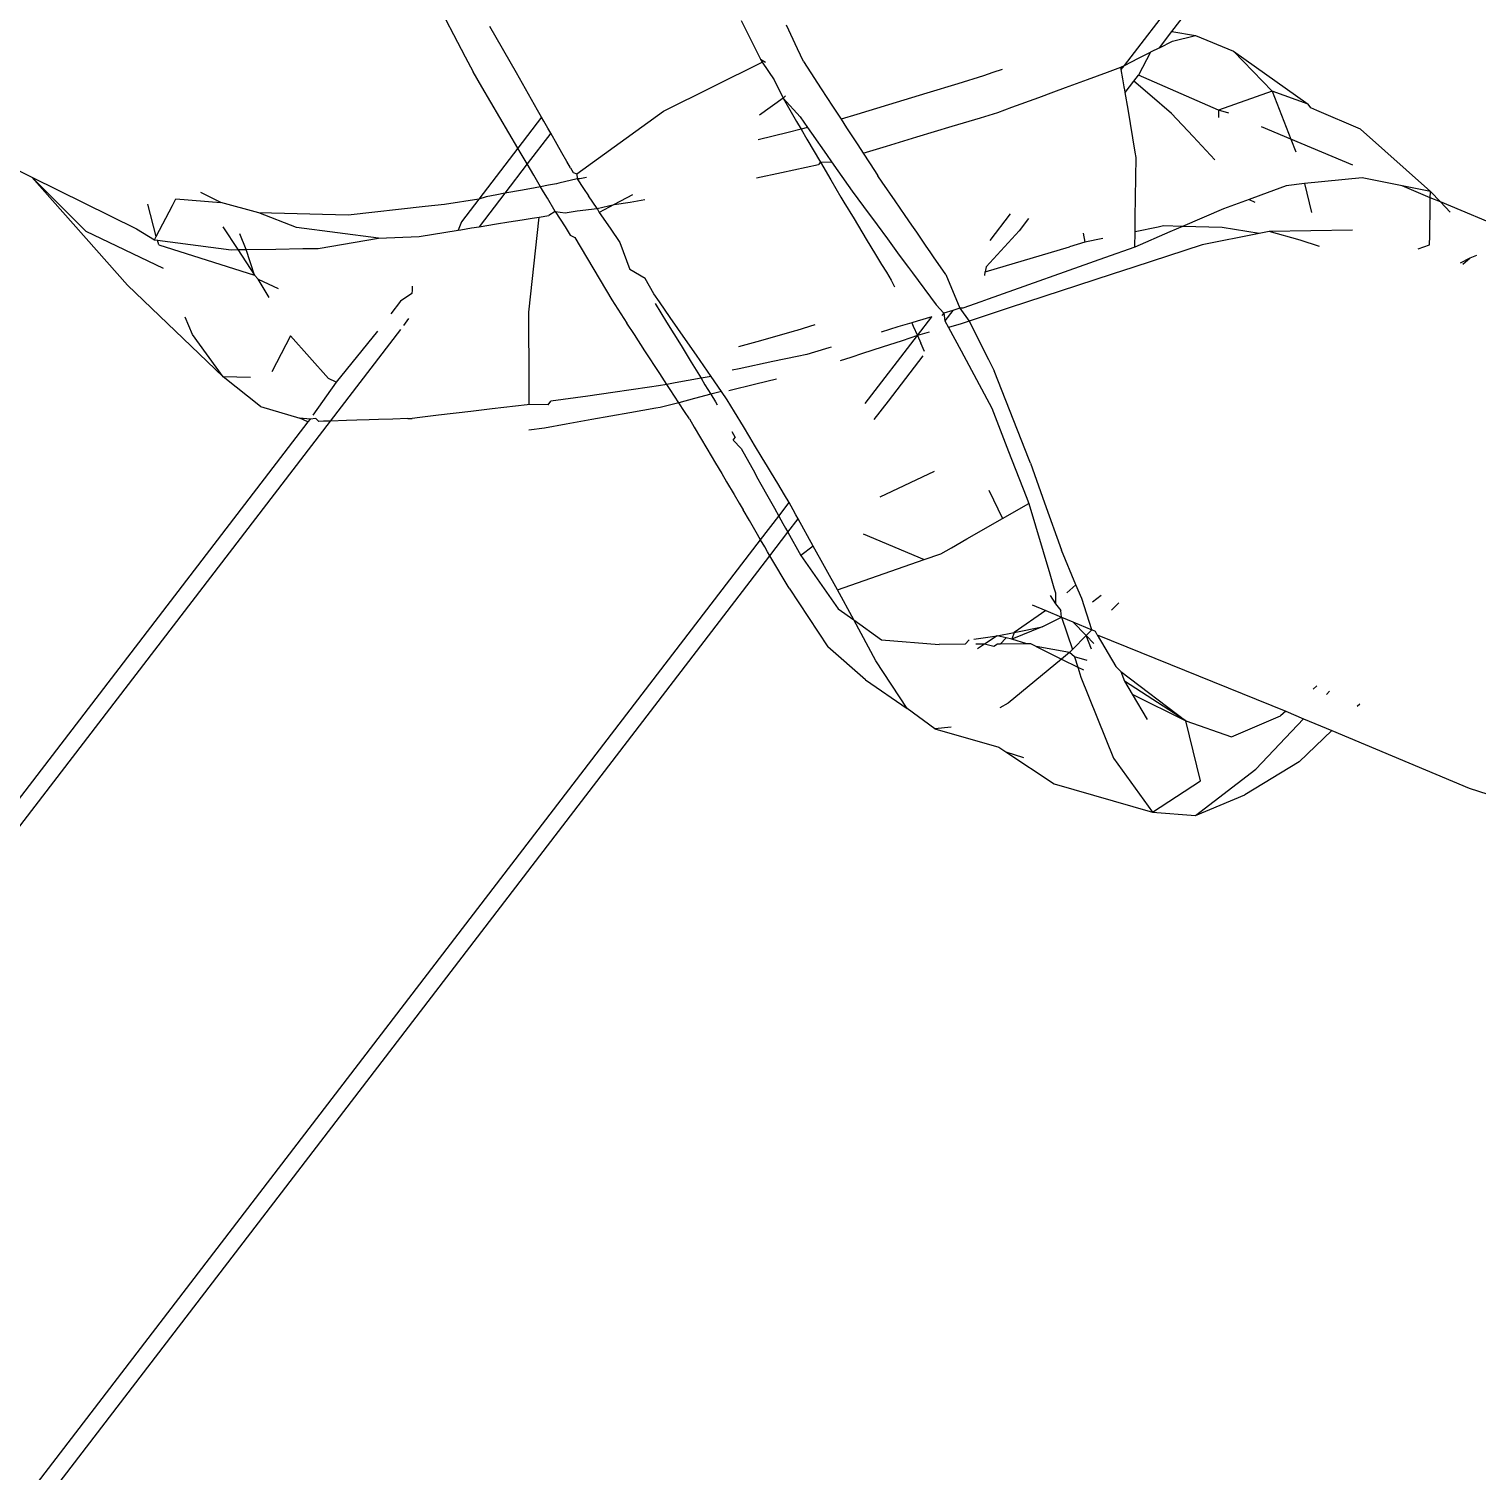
# Model space of a CAD drawing. Header units: inches. Extents: x 3324238 to 135265466, y -1036581 to 20094598.
# Drawn here: x 3354730.836 to 3354731.495, y -519091.338 to -519090.682 of the extents above; entities that cross this region are included whole.
import ezdxf

# ---------------------------------------------------------------- set-up
doc = ezdxf.new("R2010")
doc.units = ezdxf.units.IN
doc.header["$MEASUREMENT"] = 0

msp = doc.modelspace()

# ---------------------------------------------------------------- linework, layer by layer
for p, q in [((3354731.33446, -519090.6981, 0.00267), (3354732.60406, -519089.04324, 0.00267)), ((3354731.35608, -519090.68267, 0.00267), (3354732.61095, -519089.04701, 0.00267)), ((3354731.00088, -519090.62992, 0.00267), (3354731.03436, -519090.69419, 0.00267)), ((3354731.05764, -519090.70151, 0.00267), (3354731.04563, -519090.6804, 0.00267)), ((3354731.16002, -519090.67764, 0.00267), (3354731.16488, -519090.68742, 0.00267)), ((3354731.18565, -519090.69063, 0.00267), (3354731.18054, -519090.67986, 0.00267)), ((3354731.35038, -519090.69011, 0.00267), (3354731.35608, -519090.68267, 0.00267)), ((3354731.35608, -519090.68267, 0.00267), (3354731.36682, -519090.68455, 0.00267)), ((3354730.70997, -519090.68621, 0.00267), (3354730.83705, -519090.74899, 0.00267)), ((3354731.16488, -519090.68742, 0.00267), (3354731.16875, -519090.69523, 0.00267)), ((3354731.35038, -519090.69011, 0.00267), (3354731.34636, -519090.69212, 0.00267)), ((3354731.35038, -519090.69011, 0.00267), (3354731.35629, -519090.68714, 0.00267)), ((3354731.35629, -519090.68714, 0.00267), (3354731.36682, -519090.68455, 0.00267)), ((3354731.36682, -519090.68455, 0.00267), (3354731.38404, -519090.69158, 0.00267)), ((3354731.03436, -519090.69419, 0.00267), (3354731.03795, -519090.7011, 0.00267)), ((3354731.12467, -519090.71891, 0.00267), (3354731.16947, -519090.6967, 0.00267)), ((3354731.16875, -519090.69523, 0.00267), (3354731.17111, -519090.69667, 0.00267)), ((3354731.16875, -519090.69523, 0.00267), (3354731.16947, -519090.6967, 0.00267)), ((3354731.16947, -519090.6967, 0.00267), (3354731.17501, -519090.70462, 0.00267)), ((3354731.18838, -519090.69638, 0.00267), (3354731.18565, -519090.69063, 0.00267)), ((3354731.18838, -519090.69638, 0.00267), (3354731.19003, -519090.69891, 0.00267)), ((3354731.33446, -519090.6981, 0.00267), (3354731.34087, -519090.69488, 0.00267)), ((3354731.34636, -519090.69212, 0.00267), (3354731.34081, -519090.70258, 0.00267)), ((3354731.34087, -519090.69488, 0.00267), (3354731.34636, -519090.69212, 0.00267)), ((3354731.38404, -519090.69158, 0.00267), (3354731.40174, -519090.70981, 0.00267)), ((3354731.38404, -519090.69158, 0.00267), (3354731.41803, -519090.71573, 0.00267)), ((3354731.04191, -519090.70784, 0.00267), (3354731.03795, -519090.7011, 0.00267)), ((3354731.06729, -519090.71848, 0.00267), (3354731.05764, -519090.70151, 0.00267)), ((3354731.19003, -519090.69891, 0.00267), (3354731.19644, -519090.70876, 0.00267)), ((3354731.27029, -519090.70283, 0.00267), (3354731.25853, -519090.70642, 0.00267)), ((3354731.27455, -519090.7014, 0.00267), (3354731.27029, -519090.70283, 0.00267)), ((3354731.27875, -519090.69998, 0.00267), (3354731.27455, -519090.7014, 0.00267)), ((3354731.31768, -519090.70449, 0.00267), (3354731.32665, -519090.70119, 0.00267)), ((3354731.32665, -519090.70119, 0.00267), (3354731.3328, -519090.69893, 0.00267)), ((3354731.3328, -519090.69893, 0.00267), (3354731.33446, -519090.6981, 0.00267)), ((3354731.33299, -519090.70002, 0.00267), (3354731.3328, -519090.69893, 0.00267)), ((3354731.33299, -519090.70002, 0.00267), (3354731.33446, -519090.6981, 0.00267)), ((3354731.33371, -519090.70425, 0.00267), (3354731.33299, -519090.70002, 0.00267)), ((3354731.33873, -519090.70528, 0.00267), (3354731.34081, -519090.70258, 0.00267)), ((3354731.37726, -519090.71845, 0.00267), (3354731.34081, -519090.70258, 0.00267)), ((3354731.05833, -519090.73575, 0.00267), (3354731.04191, -519090.70784, 0.00267)), ((3354731.17501, -519090.70462, 0.00267), (3354731.17901, -519090.71309, 0.00267)), ((3354731.19644, -519090.70876, 0.00267), (3354731.20154, -519090.71659, 0.00267)), ((3354731.25853, -519090.70642, 0.00267), (3354731.24444, -519090.71072, 0.00267)), ((3354731.29542, -519090.71267, 0.00267), (3354731.30228, -519090.71015, 0.00267)), ((3354731.30228, -519090.71015, 0.00267), (3354731.30756, -519090.70821, 0.00267)), ((3354731.30756, -519090.70821, 0.00267), (3354731.31768, -519090.70449, 0.00267)), ((3354731.33431, -519090.70782, 0.00267), (3354731.33371, -519090.70425, 0.00267)), ((3354731.33456, -519090.70925, 0.00267), (3354731.33431, -519090.70782, 0.00267)), ((3354731.33476, -519090.71046, 0.00267), (3354731.33456, -519090.70925, 0.00267)), ((3354731.33476, -519090.71046, 0.00267), (3354731.33672, -519090.7079, 0.00267)), ((3354731.33672, -519090.7079, 0.00267), (3354731.33873, -519090.70528, 0.00267)), ((3354731.34604, -519090.71153, 0.00267), (3354731.33873, -519090.70528, 0.00267)), ((3354731.40174, -519090.70981, 0.00267), (3354731.37726, -519090.71845, 0.00267)), ((3354731.41803, -519090.71573, 0.00267), (3354731.40174, -519090.70981, 0.00267)), ((3354731.40174, -519090.70981, 0.00267), (3354731.41019, -519090.73168, 0.00267)), ((3354731.17901, -519090.71309, 0.00267), (3354731.16829, -519090.72082, 0.00267)), ((3354731.17901, -519090.71309, 0.00267), (3354731.18008, -519090.71188, 0.00267)), ((3354731.17901, -519090.71309, 0.00267), (3354731.18516, -519090.72359, 0.00267)), ((3354731.17901, -519090.71309, 0.00267), (3354731.18678, -519090.72147, 0.00267)), ((3354731.20154, -519090.71659, 0.00267), (3354731.20546, -519090.72261, 0.00267)), ((3354731.22705, -519090.71602, 0.00267), (3354731.21256, -519090.72045, 0.00267)), ((3354731.24444, -519090.71072, 0.00267), (3354731.22705, -519090.71602, 0.00267)), ((3354731.2832, -519090.71717, 0.00267), (3354731.29542, -519090.71267, 0.00267)), ((3354731.33606, -519090.71808, 0.00267), (3354731.33476, -519090.71046, 0.00267)), ((3354731.35591, -519090.71998, 0.00267), (3354731.34604, -519090.71153, 0.00267)), ((3354731.41923, -519090.71738, 0.00267), (3354731.41803, -519090.71573, 0.00267)), ((3354731.06912, -519090.72169, 0.00267), (3354731.05833, -519090.73575, 0.00267)), ((3354731.06912, -519090.72169, 0.00267), (3354731.06729, -519090.71848, 0.00267)), ((3354731.07017, -519090.72354, 0.00267), (3354731.06912, -519090.72169, 0.00267)), ((3354731.08515, -519090.74752, 0.00267), (3354731.12467, -519090.71891, 0.00267)), ((3354731.18678, -519090.72147, 0.00267), (3354731.19023, -519090.72641, 0.00267)), ((3354731.21256, -519090.72045, 0.00267), (3354731.20546, -519090.72261, 0.00267)), ((3354731.20546, -519090.72261, 0.00267), (3354731.20797, -519090.72648, 0.00267)), ((3354731.25596, -519090.7258, 0.00267), (3354731.26885, -519090.72192, 0.00267)), ((3354731.26885, -519090.72192, 0.00267), (3354731.27673, -519090.71955, 0.00267)), ((3354731.27673, -519090.71955, 0.00267), (3354731.2832, -519090.71717, 0.00267)), ((3354731.33938, -519090.73764, 0.00267), (3354731.33606, -519090.71808, 0.00267)), ((3354731.36574, -519090.73053, 0.00267), (3354731.35591, -519090.71998, 0.00267)), ((3354731.37726, -519090.71845, 0.00267), (3354731.3772, -519090.72176, 0.00267)), ((3354731.3819, -519090.71981, 0.00267), (3354731.37726, -519090.71845, 0.00267)), ((3354731.42203, -519090.71859, 0.00267), (3354731.41923, -519090.71738, 0.00267)), ((3354731.44187, -519090.72717, 0.00267), (3354731.42203, -519090.71859, 0.00267)), ((3354731.07328, -519090.72901, 0.00267), (3354731.06257, -519090.74297, 0.00267)), ((3354731.07195, -519090.72667, 0.00267), (3354731.07017, -519090.72354, 0.00267)), ((3354731.07328, -519090.72901, 0.00267), (3354731.07195, -519090.72667, 0.00267)), ((3354731.07618, -519090.73411, 0.00267), (3354731.07328, -519090.72901, 0.00267)), ((3354731.18137, -519090.72858, 0.00267), (3354731.16774, -519090.7319, 0.00267)), ((3354731.18725, -519090.72714, 0.00267), (3354731.18137, -519090.72858, 0.00267)), ((3354731.18516, -519090.72359, 0.00267), (3354731.18725, -519090.72714, 0.00267)), ((3354731.19023, -519090.72641, 0.00267), (3354731.18725, -519090.72714, 0.00267)), ((3354731.18725, -519090.72714, 0.00267), (3354731.18993, -519090.73172, 0.00267)), ((3354731.19023, -519090.72641, 0.00267), (3354731.19203, -519090.72899, 0.00267)), ((3354731.19203, -519090.72899, 0.00267), (3354731.19875, -519090.73861, 0.00267)), ((3354731.20797, -519090.72648, 0.00267), (3354731.21305, -519090.73427, 0.00267)), ((3354731.23995, -519090.73063, 0.00267), (3354731.25596, -519090.7258, 0.00267)), ((3354731.41019, -519090.73168, 0.00267), (3354731.39675, -519090.72604, 0.00267)), ((3354731.47371, -519090.75549, 0.00267), (3354731.44187, -519090.72717, 0.00267)), ((3354731.05833, -519090.73575, 0.00267), (3354731.04056, -519090.75891, 0.00267)), ((3354731.0594, -519090.73757, 0.00267), (3354731.05833, -519090.73575, 0.00267)), ((3354731.07833, -519090.7379, 0.00267), (3354731.07618, -519090.73411, 0.00267)), ((3354731.18993, -519090.73172, 0.00267), (3354731.19605, -519090.74216, 0.00267)), ((3354731.21305, -519090.73427, 0.00267), (3354731.21548, -519090.73801, 0.00267)), ((3354731.21548, -519090.73801, 0.00267), (3354731.22611, -519090.7348, 0.00267)), ((3354731.22611, -519090.7348, 0.00267), (3354731.23995, -519090.73063, 0.00267)), ((3354731.37559, -519090.74112, 0.00267), (3354731.36574, -519090.73053, 0.00267)), ((3354731.43835, -519090.74349, 0.00267), (3354731.41019, -519090.73168, 0.00267)), ((3354731.41019, -519090.73168, 0.00267), (3354731.41242, -519090.73744, 0.00267)), ((3354731.06257, -519090.74297, 0.00267), (3354731.05234, -519090.7563, 0.00267)), ((3354731.06123, -519090.74068, 0.00267), (3354731.0594, -519090.73757, 0.00267)), ((3354731.06257, -519090.74297, 0.00267), (3354731.06123, -519090.74068, 0.00267)), ((3354731.06555, -519090.74803, 0.00267), (3354731.06257, -519090.74297, 0.00267)), ((3354731.08056, -519090.74181, 0.00267), (3354731.07833, -519090.7379, 0.00267)), ((3354731.08225, -519090.74478, 0.00267), (3354731.08056, -519090.74181, 0.00267)), ((3354731.19605, -519090.74216, 0.00267), (3354731.19521, -519090.74326, 0.00267)), ((3354731.19605, -519090.74216, 0.00267), (3354731.20112, -519090.74201, 0.00267)), ((3354731.19605, -519090.74216, 0.00267), (3354731.20079, -519090.75025, 0.00267)), ((3354731.19875, -519090.73861, 0.00267), (3354731.20112, -519090.74201, 0.00267)), ((3354731.20112, -519090.74201, 0.00267), (3354731.20398, -519090.7461, 0.00267)), ((3354731.21548, -519090.73801, 0.00267), (3354731.22094, -519090.7464, 0.00267)), ((3354731.33936, -519090.76728, 0.00267), (3354731.33977, -519090.73995, 0.00267)), ((3354731.33977, -519090.73995, 0.00267), (3354731.33938, -519090.73764, 0.00267)), ((3354730.83705, -519090.74899, 0.00267), (3354730.86163, -519090.77356, 0.00267)), ((3354730.8807, -519090.79811, 0.00267), (3354730.83705, -519090.74899, 0.00267)), ((3354730.83705, -519090.74899, 0.00267), (3354730.8847, -519090.77252, 0.00267)), ((3354731.06865, -519090.75329, 0.00267), (3354731.06555, -519090.74803, 0.00267)), ((3354731.0853, -519090.74966, 0.00267), (3354731.07694, -519090.75174, 0.00267)), ((3354731.08225, -519090.74478, 0.00267), (3354731.08344, -519090.74688, 0.00267)), ((3354731.08344, -519090.74688, 0.00267), (3354731.08515, -519090.74752, 0.00267)), ((3354731.08515, -519090.74752, 0.00267), (3354731.0853, -519090.74966, 0.00267)), ((3354731.08646, -519090.74978, 0.00267), (3354731.0853, -519090.74966, 0.00267)), ((3354731.0853, -519090.74966, 0.00267), (3354731.08827, -519090.75411, 0.00267)), ((3354731.0895, -519090.74916, 0.00267), (3354731.08646, -519090.74978, 0.00267)), ((3354731.16689, -519090.74925, 0.00267), (3354731.17834, -519090.74683, 0.00267)), ((3354731.17834, -519090.74683, 0.00267), (3354731.19521, -519090.74326, 0.00267)), ((3354731.20398, -519090.7461, 0.00267), (3354731.21046, -519090.75538, 0.00267)), ((3354731.22094, -519090.7464, 0.00267), (3354731.22223, -519090.74838, 0.00267)), ((3354731.22417, -519090.7512, 0.00267), (3354731.22223, -519090.74838, 0.00267)), ((3354731.44263, -519090.74933, 0.00267), (3354731.4164, -519090.75179, 0.00267)), ((3354731.46092, -519090.75296, 0.00267), (3354731.44263, -519090.74933, 0.00267)), ((3354730.92307, -519090.76053, 0.00267), (3354730.91396, -519090.75596, 0.00267)), ((3354731.05234, -519090.7563, 0.00267), (3354731.04067, -519090.77152, 0.00267)), ((3354731.05234, -519090.7563, 0.00267), (3354731.04877, -519090.75696, 0.00267)), ((3354731.06036, -519090.75482, 0.00267), (3354731.05234, -519090.7563, 0.00267)), ((3354731.06618, -519090.75375, 0.00267), (3354731.06036, -519090.75482, 0.00267)), ((3354731.06865, -519090.75329, 0.00267), (3354731.06618, -519090.75375, 0.00267)), ((3354731.0723, -519090.75262, 0.00267), (3354731.06865, -519090.75329, 0.00267)), ((3354731.07001, -519090.75561, 0.00267), (3354731.06865, -519090.75329, 0.00267)), ((3354731.07174, -519090.75855, 0.00267), (3354731.07001, -519090.75561, 0.00267)), ((3354731.07586, -519090.75196, 0.00267), (3354731.0723, -519090.75262, 0.00267)), ((3354731.07694, -519090.75174, 0.00267), (3354731.07586, -519090.75196, 0.00267)), ((3354731.08827, -519090.75411, 0.00267), (3354731.09052, -519090.75749, 0.00267)), ((3354731.20079, -519090.75025, 0.00267), (3354731.20535, -519090.75802, 0.00267)), ((3354731.21046, -519090.75538, 0.00267), (3354731.21562, -519090.76234, 0.00267)), ((3354731.23008, -519090.7598, 0.00267), (3354731.22417, -519090.7512, 0.00267)), ((3354731.40811, -519090.75296, 0.00267), (3354731.39654, -519090.75715, 0.00267)), ((3354731.4164, -519090.75179, 0.00267), (3354731.40811, -519090.75296, 0.00267)), ((3354731.4164, -519090.75179, 0.00267), (3354731.41964, -519090.76504, 0.00267)), ((3354731.47371, -519090.75549, 0.00267), (3354731.46092, -519090.75296, 0.00267)), ((3354731.47367, -519090.7583, 0.00267), (3354731.46092, -519090.75296, 0.00267)), ((3354731.47367, -519090.7583, 0.00267), (3354731.47371, -519090.75549, 0.00267)), ((3354731.47825, -519090.76022, 0.00267), (3354731.47371, -519090.75549, 0.00267)), ((3354730.89361, -519090.776, 0.00267), (3354730.88987, -519090.76119, 0.00267)), ((3354730.89361, -519090.776, 0.00267), (3354730.90105, -519090.76188, 0.00267)), ((3354730.90105, -519090.76188, 0.00267), (3354730.90267, -519090.7588, 0.00267)), ((3354730.90267, -519090.7588, 0.00267), (3354730.92307, -519090.76053, 0.00267)), ((3354730.94034, -519090.76523, 0.00267), (3354730.92307, -519090.76053, 0.00267)), ((3354731.01611, -519090.76233, 0.00267), (3354730.981, -519090.7662, 0.00267)), ((3354731.02494, -519090.76135, 0.00267), (3354731.01611, -519090.76233, 0.00267)), ((3354731.04056, -519090.75891, 0.00267), (3354731.02494, -519090.76135, 0.00267)), ((3354731.04056, -519090.75891, 0.00267), (3354731.03262, -519090.76925, 0.00267)), ((3354731.04383, -519090.75787, 0.00267), (3354731.04056, -519090.75891, 0.00267)), ((3354731.04877, -519090.75696, 0.00267), (3354731.04383, -519090.75787, 0.00267)), ((3354731.07524, -519090.76451, 0.00267), (3354731.07174, -519090.75855, 0.00267)), ((3354731.09436, -519090.76323, 0.00267), (3354731.09052, -519090.75749, 0.00267)), ((3354731.09436, -519090.76323, 0.00267), (3354731.10218, -519090.76147, 0.00267)), ((3354731.10218, -519090.76147, 0.00267), (3354731.09533, -519090.7651, 0.00267)), ((3354731.11052, -519090.75705, 0.00267), (3354731.10218, -519090.76147, 0.00267)), ((3354731.10218, -519090.76147, 0.00267), (3354731.10941, -519090.76028, 0.00267)), ((3354731.10941, -519090.76028, 0.00267), (3354731.11616, -519090.75917, 0.00267)), ((3354731.20535, -519090.75802, 0.00267), (3354731.20672, -519090.76029, 0.00267)), ((3354731.20672, -519090.76029, 0.00267), (3354731.21135, -519090.76792, 0.00267)), ((3354731.21562, -519090.76234, 0.00267), (3354731.2218, -519090.77069, 0.00267)), ((3354731.23467, -519090.76647, 0.00267), (3354731.23008, -519090.7598, 0.00267)), ((3354731.39126, -519090.75907, 0.00267), (3354731.37958, -519090.7633, 0.00267)), ((3354731.39654, -519090.75715, 0.00267), (3354731.39126, -519090.75907, 0.00267)), ((3354731.39126, -519090.75907, 0.00267), (3354731.3938, -519090.76037, 0.00267)), ((3354731.47338, -519090.77568, 0.00267), (3354731.47362, -519090.76132, 0.00267)), ((3354731.47362, -519090.76132, 0.00267), (3354731.47367, -519090.7583, 0.00267)), ((3354731.47825, -519090.76022, 0.00267), (3354731.47367, -519090.7583, 0.00267)), ((3354731.48269, -519090.76486, 0.00267), (3354731.47825, -519090.76022, 0.00267)), ((3354731.51529, -519090.77576, 0.00267), (3354731.47825, -519090.76022, 0.00267)), ((3354730.981, -519090.7662, 0.00267), (3354730.94034, -519090.76523, 0.00267)), ((3354730.9576, -519090.77186, 0.00267), (3354730.94034, -519090.76523, 0.00267)), ((3354731.03262, -519090.76925, 0.00267), (3354731.03115, -519090.77305, 0.00267)), ((3354731.04858, -519090.77024, 0.00267), (3354731.05423, -519090.76932, 0.00267)), ((3354731.05423, -519090.76932, 0.00267), (3354731.06027, -519090.76835, 0.00267)), ((3354731.06027, -519090.76835, 0.00267), (3354731.06483, -519090.76761, 0.00267)), ((3354731.0633, -519090.81045, 0.00267), (3354731.06801, -519090.76709, 0.00267)), ((3354731.06483, -519090.76761, 0.00267), (3354731.06801, -519090.76709, 0.00267)), ((3354731.06801, -519090.76709, 0.00267), (3354731.07249, -519090.76636, 0.00267)), ((3354731.07524, -519090.76451, 0.00267), (3354731.07249, -519090.76636, 0.00267)), ((3354731.07524, -519090.76451, 0.00267), (3354731.07983, -519090.76515, 0.00267)), ((3354731.07524, -519090.76451, 0.00267), (3354731.07756, -519090.76811, 0.00267)), ((3354731.07756, -519090.76811, 0.00267), (3354731.07979, -519090.77158, 0.00267)), ((3354731.07983, -519090.76515, 0.00267), (3354731.08538, -519090.76423, 0.00267)), ((3354731.08538, -519090.76423, 0.00267), (3354731.09436, -519090.76323, 0.00267)), ((3354731.09436, -519090.76323, 0.00267), (3354731.09533, -519090.7651, 0.00267)), ((3354731.09533, -519090.7651, 0.00267), (3354731.10034, -519090.77219, 0.00267)), ((3354731.21135, -519090.76792, 0.00267), (3354731.21691, -519090.7771, 0.00267)), ((3354731.23761, -519090.77073, 0.00267), (3354731.23467, -519090.76647, 0.00267)), ((3354731.27328, -519090.77785, 0.00267), (3354731.28262, -519090.76567, 0.00267)), ((3354731.29074, -519090.76783, 0.00267), (3354731.28644, -519090.77344, 0.00267)), ((3354731.33927, -519090.77384, 0.00267), (3354731.33936, -519090.76728, 0.00267)), ((3354731.37958, -519090.7633, 0.00267), (3354731.36082, -519090.77139, 0.00267)), ((3354730.86163, -519090.77356, 0.00267), (3354730.89684, -519090.79034, 0.00267)), ((3354730.8847, -519090.77252, 0.00267), (3354730.89285, -519090.77745, 0.00267)), ((3354730.89285, -519090.77745, 0.00267), (3354730.89361, -519090.776, 0.00267)), ((3354730.92403, -519090.77152, 0.00267), (3354730.93083, -519090.78192, 0.00267)), ((3354730.93468, -519090.78186, 0.00267), (3354730.93182, -519090.77479, 0.00267)), ((3354730.99493, -519090.77678, 0.00267), (3354730.9576, -519090.77186, 0.00267)), ((3354730.99493, -519090.77678, 0.00267), (3354731.0134, -519090.77593, 0.00267)), ((3354731.0134, -519090.77593, 0.00267), (3354731.03115, -519090.77305, 0.00267)), ((3354731.03115, -519090.77305, 0.00267), (3354731.03232, -519090.77287, 0.00267)), ((3354731.03232, -519090.77287, 0.00267), (3354731.0372, -519090.77208, 0.00267)), ((3354731.0372, -519090.77208, 0.00267), (3354731.04067, -519090.77152, 0.00267)), ((3354731.04067, -519090.77152, 0.00267), (3354731.04858, -519090.77024, 0.00267)), ((3354731.07979, -519090.77158, 0.00267), (3354731.08217, -519090.77528, 0.00267)), ((3354731.08217, -519090.77528, 0.00267), (3354731.08421, -519090.77646, 0.00267)), ((3354731.10034, -519090.77219, 0.00267), (3354731.1047, -519090.77872, 0.00267)), ((3354731.2218, -519090.77069, 0.00267), (3354731.22653, -519090.77708, 0.00267)), ((3354731.23987, -519090.77403, 0.00267), (3354731.23761, -519090.77073, 0.00267)), ((3354731.24388, -519090.77985, 0.00267), (3354731.23987, -519090.77403, 0.00267)), ((3354731.28644, -519090.77344, 0.00267), (3354731.27146, -519090.78975, 0.00267)), ((3354731.31567, -519090.77448, 0.00267), (3354731.31639, -519090.77859, 0.00267)), ((3354731.33916, -519090.78074, 0.00267), (3354731.33927, -519090.77384, 0.00267)), ((3354731.35507, -519090.77387, 0.00267), (3354731.33916, -519090.78074, 0.00267)), ((3354731.34978, -519090.77166, 0.00267), (3354731.33927, -519090.77384, 0.00267)), ((3354731.35221, -519090.77115, 0.00267), (3354731.34978, -519090.77166, 0.00267)), ((3354731.36082, -519090.77139, 0.00267), (3354731.35221, -519090.77115, 0.00267)), ((3354731.36082, -519090.77139, 0.00267), (3354731.35507, -519090.77387, 0.00267)), ((3354731.37895, -519090.7719, 0.00267), (3354731.36082, -519090.77139, 0.00267)), ((3354731.39583, -519090.77463, 0.00267), (3354731.36975, -519090.77973, 0.00267)), ((3354731.39583, -519090.77463, 0.00267), (3354731.37895, -519090.7719, 0.00267)), ((3354731.40038, -519090.77374, 0.00267), (3354731.39583, -519090.77463, 0.00267)), ((3354731.43827, -519090.7731, 0.00267), (3354731.40038, -519090.77374, 0.00267)), ((3354731.4144, -519090.77763, 0.00267), (3354731.40038, -519090.77374, 0.00267)), ((3354731.47331, -519090.77972, 0.00267), (3354731.47338, -519090.77568, 0.00267)), ((3354730.89285, -519090.77745, 0.00267), (3354730.89429, -519090.77763, 0.00267)), ((3354730.89486, -519090.77977, 0.00267), (3354730.89429, -519090.77763, 0.00267)), ((3354730.89429, -519090.77763, 0.00267), (3354730.92774, -519090.78196, 0.00267)), ((3354730.89486, -519090.77977, 0.00267), (3354730.93842, -519090.79352, 0.00267)), ((3354730.92774, -519090.78196, 0.00267), (3354730.93083, -519090.78192, 0.00267)), ((3354730.93083, -519090.78192, 0.00267), (3354730.93468, -519090.78186, 0.00267)), ((3354730.93083, -519090.78192, 0.00267), (3354730.93842, -519090.79352, 0.00267)), ((3354730.93468, -519090.78186, 0.00267), (3354730.94819, -519090.78165, 0.00267)), ((3354730.93842, -519090.79352, 0.00267), (3354730.93468, -519090.78186, 0.00267)), ((3354730.94819, -519090.78165, 0.00267), (3354730.96041, -519090.78147, 0.00267)), ((3354730.96041, -519090.78147, 0.00267), (3354730.96739, -519090.78136, 0.00267)), ((3354730.96739, -519090.78136, 0.00267), (3354730.99493, -519090.77678, 0.00267)), ((3354731.08421, -519090.77646, 0.00267), (3354731.10116, -519090.80483, 0.00267)), ((3354731.1047, -519090.77872, 0.00267), (3354731.1093, -519090.79098, 0.00267)), ((3354731.21691, -519090.7771, 0.00267), (3354731.22115, -519090.78409, 0.00267)), ((3354731.22653, -519090.77708, 0.00267), (3354731.22959, -519090.78121, 0.00267)), ((3354731.22959, -519090.78121, 0.00267), (3354731.23196, -519090.78441, 0.00267)), ((3354731.24629, -519090.78335, 0.00267), (3354731.24388, -519090.77985, 0.00267)), ((3354731.27111, -519090.79202, 0.00267), (3354731.30942, -519090.78066, 0.00267)), ((3354731.31639, -519090.77859, 0.00267), (3354731.30942, -519090.78066, 0.00267)), ((3354731.32465, -519090.77687, 0.00267), (3354731.31639, -519090.77859, 0.00267)), ((3354731.33916, -519090.78074, 0.00267), (3354731.32534, -519090.78566, 0.00267)), ((3354731.36975, -519090.77973, 0.00267), (3354731.33867, -519090.78985, 0.00267)), ((3354731.42326, -519090.78045, 0.00267), (3354731.4144, -519090.77763, 0.00267)), ((3354731.46816, -519090.7816, 0.00267), (3354731.47331, -519090.77972, 0.00267)), ((3354731.22115, -519090.78409, 0.00267), (3354731.22392, -519090.78865, 0.00267)), ((3354731.22392, -519090.78865, 0.00267), (3354731.22605, -519090.79217, 0.00267)), ((3354731.23196, -519090.78441, 0.00267), (3354731.2361, -519090.79, 0.00267)), ((3354731.24756, -519090.7852, 0.00267), (3354731.24629, -519090.78335, 0.00267)), ((3354731.25308, -519090.79322, 0.00267), (3354731.24756, -519090.7852, 0.00267)), ((3354731.32534, -519090.78566, 0.00267), (3354731.27239, -519090.80451, 0.00267)), ((3354731.4917, -519090.78588, 0.00267), (3354731.48723, -519090.78811, 0.00267)), ((3354731.48849, -519090.78854, 0.00267), (3354731.4917, -519090.78588, 0.00267)), ((3354731.49466, -519090.78461, 0.00267), (3354731.4917, -519090.78588, 0.00267)), ((3354730.94013, -519090.79537, 0.00267), (3354730.93842, -519090.79352, 0.00267)), ((3354730.94512, -519090.80376, 0.00267), (3354730.94013, -519090.79537, 0.00267)), ((3354730.94013, -519090.79537, 0.00267), (3354730.94925, -519090.7996, 0.00267)), ((3354731.1163, -519090.79502, 0.00267), (3354731.1093, -519090.79098, 0.00267)), ((3354731.12023, -519090.802, 0.00267), (3354731.1163, -519090.79502, 0.00267)), ((3354731.22605, -519090.79217, 0.00267), (3354731.2283, -519090.79588, 0.00267)), ((3354731.2283, -519090.79588, 0.00267), (3354731.22976, -519090.7989, 0.00267)), ((3354731.2361, -519090.79, 0.00267), (3354731.238, -519090.79256, 0.00267)), ((3354731.238, -519090.79256, 0.00267), (3354731.24869, -519090.807, 0.00267)), ((3354731.25308, -519090.79322, 0.00267), (3354731.25947, -519090.80859, 0.00267)), ((3354731.27084, -519090.79377, 0.00267), (3354731.27111, -519090.79202, 0.00267)), ((3354731.27146, -519090.78975, 0.00267), (3354731.27111, -519090.79202, 0.00267)), ((3354731.32883, -519090.79305, 0.00267), (3354731.28189, -519090.80849, 0.00267)), ((3354731.33867, -519090.78985, 0.00267), (3354731.32883, -519090.79305, 0.00267)), ((3354730.8807, -519090.79811, 0.00267), (3354730.92421, -519090.83981, 0.00267)), ((3354731.01006, -519090.80188, 0.00267), (3354731.00487, -519090.80543, 0.00267)), ((3354731.01026, -519090.80031, 0.00267), (3354731.01006, -519090.80188, 0.00267)), ((3354731.01017, -519090.79851, 0.00267), (3354731.01026, -519090.80031, 0.00267)), ((3354731.12276, -519090.80564, 0.00267), (3354731.12023, -519090.802, 0.00267)), ((3354731.00487, -519090.80543, 0.00267), (3354731.00046, -519090.81118, 0.00267)), ((3354731.10116, -519090.80483, 0.00267), (3354731.10796, -519090.81541, 0.00267)), ((3354731.12078, -519090.80642, 0.00267), (3354731.12605, -519090.81499, 0.00267)), ((3354731.12772, -519090.81281, 0.00267), (3354731.12276, -519090.80564, 0.00267)), ((3354731.24869, -519090.807, 0.00267), (3354731.25217, -519090.8108, 0.00267)), ((3354731.25947, -519090.80859, 0.00267), (3354731.25626, -519090.80956, 0.00267)), ((3354731.26081, -519090.80858, 0.00267), (3354731.25947, -519090.80859, 0.00267)), ((3354731.25947, -519090.80859, 0.00267), (3354731.26377, -519090.81445, 0.00267)), ((3354731.26901, -519090.80571, 0.00267), (3354731.26081, -519090.80858, 0.00267)), ((3354731.28189, -519090.80849, 0.00267), (3354731.26377, -519090.81445, 0.00267)), ((3354731.27239, -519090.80451, 0.00267), (3354731.26901, -519090.80571, 0.00267)), ((3354730.91021, -519090.8206, 0.00267), (3354730.90693, -519090.81271, 0.00267)), ((3354731.00859, -519090.81334, 0.00267), (3354731.00624, -519090.81639, 0.00267)), ((3354731.06335, -519090.82078, 0.00267), (3354731.0633, -519090.81045, 0.00267)), ((3354731.11137, -519090.82062, 0.00267), (3354731.10796, -519090.81541, 0.00267)), ((3354731.12605, -519090.81499, 0.00267), (3354731.13258, -519090.82561, 0.00267)), ((3354731.13468, -519090.82285, 0.00267), (3354731.12772, -519090.81281, 0.00267)), ((3354731.23762, -519090.81519, 0.00267), (3354731.23128, -519090.81711, 0.00267)), ((3354731.24013, -519090.81443, 0.00267), (3354731.23762, -519090.81519, 0.00267)), ((3354731.23762, -519090.81519, 0.00267), (3354731.23832, -519090.8168, 0.00267)), ((3354731.24674, -519090.81244, 0.00267), (3354731.24013, -519090.81443, 0.00267)), ((3354731.24017, -519090.821, 0.00267), (3354731.24674, -519090.81244, 0.00267)), ((3354731.25217, -519090.8108, 0.00267), (3354731.25133, -519090.81189, 0.00267)), ((3354731.25626, -519090.80956, 0.00267), (3354731.25217, -519090.8108, 0.00267)), ((3354731.25217, -519090.8108, 0.00267), (3354731.25263, -519090.81429, 0.00267)), ((3354731.25626, -519090.80956, 0.00267), (3354731.25263, -519090.81429, 0.00267)), ((3354731.25263, -519090.81429, 0.00267), (3354731.25433, -519090.81743, 0.00267)), ((3354731.26008, -519090.81566, 0.00267), (3354731.25433, -519090.81743, 0.00267)), ((3354731.26377, -519090.81445, 0.00267), (3354731.26008, -519090.81566, 0.00267)), ((3354731.26377, -519090.81445, 0.00267), (3354731.27258, -519090.83197, 0.00267)), ((3354730.92421, -519090.83981, 0.00267), (3354730.91021, -519090.8206, 0.00267)), ((3354730.95475, -519090.8212, 0.00267), (3354730.94638, -519090.83754, 0.00267)), ((3354730.97215, -519090.84064, 0.00267), (3354730.95475, -519090.8212, 0.00267)), ((3354731.00483, -519090.81823, 0.00267), (3354730.97286, -519090.85991, 0.00267)), ((3354730.99438, -519090.8191, 0.00267), (3354730.97557, -519090.84231, 0.00267)), ((3354731.06341, -519090.83253, 0.00267), (3354731.06335, -519090.82078, 0.00267)), ((3354731.11613, -519090.82792, 0.00267), (3354731.11137, -519090.82062, 0.00267)), ((3354731.18405, -519090.81907, 0.00267), (3354731.16881, -519090.82336, 0.00267)), ((3354731.18525, -519090.8187, 0.00267), (3354731.18405, -519090.81907, 0.00267)), ((3354731.19356, -519090.81611, 0.00267), (3354731.18525, -519090.8187, 0.00267)), ((3354731.21638, -519090.85202, 0.00267), (3354731.24017, -519090.821, 0.00267)), ((3354731.23128, -519090.81711, 0.00267), (3354731.22362, -519090.81942, 0.00267)), ((3354731.24017, -519090.821, 0.00267), (3354731.23328, -519090.8234, 0.00267)), ((3354731.23832, -519090.8168, 0.00267), (3354731.24017, -519090.821, 0.00267)), ((3354731.24557, -519090.81943, 0.00267), (3354731.24017, -519090.821, 0.00267)), ((3354731.24017, -519090.821, 0.00267), (3354731.2417, -519090.82448, 0.00267)), ((3354731.25433, -519090.81743, 0.00267), (3354731.26006, -519090.82803, 0.00267)), ((3354731.12292, -519090.83831, 0.00267), (3354731.11613, -519090.82792, 0.00267)), ((3354731.13258, -519090.82561, 0.00267), (3354731.1372, -519090.83314, 0.00267)), ((3354731.13962, -519090.82998, 0.00267), (3354731.13468, -519090.82285, 0.00267)), ((3354731.16881, -519090.82336, 0.00267), (3354731.15876, -519090.82619, 0.00267)), ((3354731.19342, -519090.82854, 0.00267), (3354731.18984, -519090.82962, 0.00267)), ((3354731.1998, -519090.82661, 0.00267), (3354731.19342, -519090.82854, 0.00267)), ((3354731.20097, -519090.82626, 0.00267), (3354731.1998, -519090.82661, 0.00267)), ((3354731.2242, -519090.82633, 0.00267), (3354731.21523, -519090.82923, 0.00267)), ((3354731.23328, -519090.8234, 0.00267), (3354731.2242, -519090.82633, 0.00267)), ((3354731.24335, -519090.82824, 0.00267), (3354731.2417, -519090.82448, 0.00267)), ((3354731.26006, -519090.82803, 0.00267), (3354731.27413, -519090.85407, 0.00267)), ((3354731.06351, -519090.85117, 0.00267), (3354731.06341, -519090.83253, 0.00267)), ((3354731.1372, -519090.83314, 0.00267), (3354731.14172, -519090.84049, 0.00267)), ((3354731.14633, -519090.83967, 0.00267), (3354731.13962, -519090.82998, 0.00267)), ((3354731.17445, -519090.83288, 0.00267), (3354731.15899, -519090.83616, 0.00267)), ((3354731.18552, -519090.83054, 0.00267), (3354731.17445, -519090.83288, 0.00267)), ((3354731.18984, -519090.82962, 0.00267), (3354731.18552, -519090.83054, 0.00267)), ((3354731.20988, -519090.83096, 0.00267), (3354731.20508, -519090.83251, 0.00267)), ((3354731.21523, -519090.82923, 0.00267), (3354731.20988, -519090.83096, 0.00267)), ((3354731.22708, -519090.85082, 0.00267), (3354731.24283, -519090.83028, 0.00267)), ((3354731.27258, -519090.83197, 0.00267), (3354731.27514, -519090.83705, 0.00267)), ((3354730.93657, -519090.84014, 0.00267), (3354730.92421, -519090.83981, 0.00267)), ((3354730.94118, -519090.85336, 0.00267), (3354730.92421, -519090.83981, 0.00267)), ((3354730.97557, -519090.84231, 0.00267), (3354730.97215, -519090.84064, 0.00267)), ((3354731.12614, -519090.84325, 0.00267), (3354731.12292, -519090.83831, 0.00267)), ((3354731.14172, -519090.84049, 0.00267), (3354731.12996, -519090.84257, 0.00267)), ((3354731.14633, -519090.83967, 0.00267), (3354731.14172, -519090.84049, 0.00267)), ((3354731.14172, -519090.84049, 0.00267), (3354731.1435, -519090.84339, 0.00267)), ((3354731.15106, -519090.8465, 0.00267), (3354731.14633, -519090.83967, 0.00267)), ((3354731.15899, -519090.83616, 0.00267), (3354731.15585, -519090.83682, 0.00267)), ((3354731.17612, -519090.84086, 0.00267), (3354731.16661, -519090.84318, 0.00267)), ((3354731.29103, -519090.87764, 0.00267), (3354731.27514, -519090.83705, 0.00267)), ((3354730.97557, -519090.84231, 0.00267), (3354730.96506, -519090.85732, 0.00267)), ((3354731.09013, -519090.84854, 0.00267), (3354731.0734, -519090.85094, 0.00267)), ((3354731.10157, -519090.8469, 0.00267), (3354731.09013, -519090.84854, 0.00267)), ((3354731.11821, -519090.84451, 0.00267), (3354731.10157, -519090.8469, 0.00267)), ((3354731.12237, -519090.84391, 0.00267), (3354731.11821, -519090.84451, 0.00267)), ((3354731.12614, -519090.84325, 0.00267), (3354731.12237, -519090.84391, 0.00267)), ((3354731.12996, -519090.84257, 0.00267), (3354731.12614, -519090.84325, 0.00267)), ((3354731.12766, -519090.84557, 0.00267), (3354731.12614, -519090.84325, 0.00267)), ((3354731.13158, -519090.85157, 0.00267), (3354731.12766, -519090.84557, 0.00267)), ((3354731.14619, -519090.84777, 0.00267), (3354731.13869, -519090.84972, 0.00267)), ((3354731.1435, -519090.84339, 0.00267), (3354731.14619, -519090.84777, 0.00267)), ((3354731.15106, -519090.8465, 0.00267), (3354731.14619, -519090.84777, 0.00267)), ((3354731.14619, -519090.84777, 0.00267), (3354731.14832, -519090.85124, 0.00267)), ((3354731.15366, -519090.85026, 0.00267), (3354731.15106, -519090.8465, 0.00267)), ((3354731.16661, -519090.84318, 0.00267), (3354731.15433, -519090.84617, 0.00267)), ((3354730.94118, -519090.85336, 0.00267), (3354730.959, -519090.85868, 0.00267)), ((3354731.04665, -519090.85438, 0.00267), (3354731.03688, -519090.85555, 0.00267)), ((3354731.06252, -519090.85248, 0.00267), (3354731.04665, -519090.85438, 0.00267)), ((3354731.06352, -519090.85236, 0.00267), (3354731.06252, -519090.85248, 0.00267)), ((3354731.06352, -519090.85236, 0.00267), (3354731.06351, -519090.85117, 0.00267)), ((3354731.07215, -519090.85257, 0.00267), (3354731.06352, -519090.85236, 0.00267)), ((3354731.07215, -519090.85257, 0.00267), (3354731.0734, -519090.85094, 0.00267)), ((3354731.12109, -519090.85413, 0.00267), (3354731.10929, -519090.85623, 0.00267)), ((3354731.12307, -519090.85378, 0.00267), (3354731.12109, -519090.85413, 0.00267)), ((3354731.13158, -519090.85157, 0.00267), (3354731.12307, -519090.85378, 0.00267)), ((3354731.13869, -519090.84972, 0.00267), (3354731.13158, -519090.85157, 0.00267)), ((3354731.13421, -519090.8556, 0.00267), (3354731.13158, -519090.85157, 0.00267)), ((3354731.14832, -519090.85124, 0.00267), (3354731.14906, -519090.85258, 0.00267)), ((3354731.157, -519090.8558, 0.00267), (3354731.15366, -519090.85026, 0.00267)), ((3354731.22058, -519090.85928, 0.00267), (3354731.22708, -519090.85082, 0.00267)), ((3354731.27413, -519090.85407, 0.00267), (3354731.28172, -519090.87374, 0.00267)), ((3354730.96272, -519090.86036, 0.00267), (3354729.83106, -519092.33543, 0.00267)), ((3354730.97286, -519090.85991, 0.00267), (3354729.83858, -519092.33838, 0.00267)), ((3354730.96272, -519090.86036, 0.00267), (3354730.959, -519090.85868, 0.00267)), ((3354730.96372, -519090.85907, 0.00267), (3354730.959, -519090.85868, 0.00267)), ((3354730.96372, -519090.85907, 0.00267), (3354730.96272, -519090.86036, 0.00267)), ((3354730.96643, -519090.85876, 0.00267), (3354730.96372, -519090.85907, 0.00267)), ((3354730.96766, -519090.86007, 0.00267), (3354730.96643, -519090.85876, 0.00267)), ((3354730.96992, -519090.86, 0.00267), (3354730.96766, -519090.86007, 0.00267)), ((3354730.97286, -519090.85991, 0.00267), (3354730.96992, -519090.86, 0.00267)), ((3354730.98024, -519090.85968, 0.00267), (3354730.97286, -519090.85991, 0.00267)), ((3354730.98503, -519090.85953, 0.00267), (3354730.98024, -519090.85968, 0.00267)), ((3354730.99067, -519090.85935, 0.00267), (3354730.98503, -519090.85953, 0.00267)), ((3354730.99494, -519090.85922, 0.00267), (3354730.99067, -519090.85935, 0.00267)), ((3354731.0014, -519090.85901, 0.00267), (3354730.99494, -519090.85922, 0.00267)), ((3354731.00825, -519090.8588, 0.00267), (3354731.0014, -519090.85901, 0.00267)), ((3354731.00825, -519090.8588, 0.00267), (3354731.0102, -519090.85874, 0.00267)), ((3354731.01369, -519090.85832, 0.00267), (3354731.0102, -519090.85874, 0.00267)), ((3354731.02219, -519090.8573, 0.00267), (3354731.01369, -519090.85832, 0.00267)), ((3354731.03688, -519090.85555, 0.00267), (3354731.02219, -519090.8573, 0.00267)), ((3354731.08037, -519090.86138, 0.00267), (3354731.0705, -519090.86314, 0.00267)), ((3354731.09205, -519090.8593, 0.00267), (3354731.08037, -519090.86138, 0.00267)), ((3354731.10929, -519090.85623, 0.00267), (3354731.09205, -519090.8593, 0.00267)), ((3354731.13641, -519090.85897, 0.00267), (3354731.13421, -519090.8556, 0.00267)), ((3354731.13641, -519090.85897, 0.00267), (3354731.13862, -519090.86271, 0.00267)), ((3354731.16103, -519090.86246, 0.00267), (3354731.157, -519090.8558, 0.00267)), ((3354731.0705, -519090.86314, 0.00267), (3354731.06333, -519090.86406, 0.00267)), ((3354731.13862, -519090.86271, 0.00267), (3354731.14436, -519090.87241, 0.00267)), ((3354731.15574, -519090.86472, 0.00267), (3354731.15723, -519090.86742, 0.00267)), ((3354731.1563, -519090.86862, 0.00267), (3354731.15723, -519090.86742, 0.00267)), ((3354731.16388, -519090.8672, 0.00267), (3354731.16103, -519090.86246, 0.00267)), ((3354731.16609, -519090.87086, 0.00267), (3354731.16388, -519090.8672, 0.00267)), ((3354731.14436, -519090.87241, 0.00267), (3354731.14829, -519090.87906, 0.00267)), ((3354731.1563, -519090.86862, 0.00267), (3354731.15995, -519090.87235, 0.00267)), ((3354731.15995, -519090.87235, 0.00267), (3354731.16205, -519090.87617, 0.00267)), ((3354731.1696, -519090.87667, 0.00267), (3354731.16609, -519090.87086, 0.00267)), ((3354731.28172, -519090.87374, 0.00267), (3354731.28964, -519090.89423, 0.00267)), ((3354731.14829, -519090.87906, 0.00267), (3354731.15114, -519090.88387, 0.00267)), ((3354731.16205, -519090.87617, 0.00267), (3354731.16537, -519090.88219, 0.00267)), ((3354731.17195, -519090.88056, 0.00267), (3354731.1696, -519090.87667, 0.00267)), ((3354731.17377, -519090.88358, 0.00267), (3354731.17195, -519090.88056, 0.00267)), ((3354731.29162, -519090.87913, 0.00267), (3354731.29103, -519090.87764, 0.00267)), ((3354731.29162, -519090.87913, 0.00267), (3354731.29802, -519090.8971, 0.00267)), ((3354731.15114, -519090.88387, 0.00267), (3354731.15334, -519090.8876, 0.00267)), ((3354731.15334, -519090.8876, 0.00267), (3354731.15677, -519090.8934, 0.00267)), ((3354731.16537, -519090.88219, 0.00267), (3354731.1676, -519090.88625, 0.00267)), ((3354731.1676, -519090.88625, 0.00267), (3354731.16892, -519090.88865, 0.00267)), ((3354731.17664, -519090.88833, 0.00267), (3354731.17377, -519090.88358, 0.00267)), ((3354731.24785, -519090.88296, 0.00267), (3354731.2231, -519090.89456, 0.00267)), ((3354731.15677, -519090.8934, 0.00267), (3354731.15911, -519090.89735, 0.00267)), ((3354731.16892, -519090.88865, 0.00267), (3354731.17208, -519090.89427, 0.00267)), ((3354731.17208, -519090.89427, 0.00267), (3354731.17507, -519090.89958, 0.00267)), ((3354731.17974, -519090.89348, 0.00267), (3354731.17664, -519090.88833, 0.00267)), ((3354731.18184, -519090.89703, 0.00267), (3354731.17974, -519090.89348, 0.00267)), ((3354731.27272, -519090.89136, 0.00267), (3354731.27894, -519090.90431, 0.00267)), ((3354731.28964, -519090.89423, 0.00267), (3354731.29089, -519090.89749, 0.00267)), ((3354731.15911, -519090.89735, 0.00267), (3354731.16087, -519090.90033, 0.00267)), ((3354731.16371, -519090.90519, 0.00267), (3354731.16087, -519090.90033, 0.00267)), ((3354731.17507, -519090.89958, 0.00267), (3354731.17711, -519090.9032, 0.00267)), ((3354731.17711, -519090.9032, 0.00267), (3354731.18184, -519090.89703, 0.00267)), ((3354731.18366, -519090.90032, 0.00267), (3354731.18184, -519090.89703, 0.00267)), ((3354731.1849, -519090.90257, 0.00267), (3354731.18366, -519090.90032, 0.00267)), ((3354731.27894, -519090.90431, 0.00267), (3354731.29089, -519090.89749, 0.00267)), ((3354731.29089, -519090.89749, 0.00267), (3354731.30043, -519090.9294, 0.00267)), ((3354731.29802, -519090.8971, 0.00267), (3354731.30573, -519090.91874, 0.00267)), ((3354731.16678, -519090.91044, 0.00267), (3354731.16371, -519090.90519, 0.00267)), ((3354731.16884, -519090.91397, 0.00267), (3354731.17711, -519090.9032, 0.00267)), ((3354731.17711, -519090.9032, 0.00267), (3354731.17895, -519090.90648, 0.00267)), ((3354731.17895, -519090.90648, 0.00267), (3354731.1802, -519090.9087, 0.00267)), ((3354731.18125, -519090.91056, 0.00267), (3354731.18594, -519090.90444, 0.00267)), ((3354731.18594, -519090.90444, 0.00267), (3354731.1849, -519090.90257, 0.00267)), ((3354731.19281, -519090.91689, 0.00267), (3354731.18594, -519090.90444, 0.00267)), ((3354731.2627, -519090.91357, 0.00267), (3354731.27894, -519090.90431, 0.00267)), ((3354730.02107, -519092.41004, 0.00267), (3354731.16884, -519090.91397, 0.00267)), ((3354731.16884, -519090.91397, 0.00267), (3354731.16678, -519090.91044, 0.00267)), ((3354731.17074, -519090.91721, 0.00267), (3354731.16884, -519090.91397, 0.00267)), ((3354731.17307, -519090.92121, 0.00267), (3354731.18125, -519090.91056, 0.00267)), ((3354731.1802, -519090.9087, 0.00267), (3354731.18125, -519090.91056, 0.00267)), ((3354731.18125, -519090.91056, 0.00267), (3354731.18717, -519090.92108, 0.00267)), ((3354731.21546, -519090.91125, 0.00267), (3354731.24334, -519090.92295, 0.00267)), ((3354731.25574, -519090.91755, 0.00267), (3354731.2627, -519090.91357, 0.00267)), ((3354731.17201, -519090.91938, 0.00267), (3354731.17074, -519090.91721, 0.00267)), ((3354731.17307, -519090.92121, 0.00267), (3354731.17201, -519090.91938, 0.00267)), ((3354731.19281, -519090.91689, 0.00267), (3354731.18717, -519090.92108, 0.00267)), ((3354731.18717, -519090.92108, 0.00267), (3354731.20417, -519090.94533, 0.00267)), ((3354731.20378, -519090.93676, 0.00267), (3354731.19281, -519090.91689, 0.00267)), ((3354731.24334, -519090.92295, 0.00267), (3354731.25089, -519090.92031, 0.00267)), ((3354731.25089, -519090.92031, 0.00267), (3354731.25574, -519090.91755, 0.00267)), ((3354731.31233, -519090.93439, 0.00267), (3354731.30573, -519090.91874, 0.00267)), ((3354730.02858, -519092.413, 0.00267), (3354731.17307, -519090.92121, 0.00267)), ((3354731.18174, -519090.93603, 0.00267), (3354731.17307, -519090.92121, 0.00267)), ((3354731.20378, -519090.93676, 0.00267), (3354731.24334, -519090.92295, 0.00267)), ((3354731.30043, -519090.9294, 0.00267), (3354731.30233, -519090.93576, 0.00267)), ((3354731.18174, -519090.93603, 0.00267), (3354731.19944, -519090.96263, 0.00267)), ((3354731.21118, -519090.95038, 0.00267), (3354731.20378, -519090.93676, 0.00267)), ((3354731.30058, -519090.93932, 0.00267), (3354731.30302, -519090.94308, 0.00267)), ((3354731.30233, -519090.93576, 0.00267), (3354731.30302, -519090.93804, 0.00267)), ((3354731.30302, -519090.93804, 0.00267), (3354731.30302, -519090.94308, 0.00267)), ((3354731.30819, -519090.93805, 0.00267), (3354731.31233, -519090.93439, 0.00267)), ((3354731.315, -519090.94071, 0.00267), (3354731.31233, -519090.93439, 0.00267)), ((3354731.31958, -519090.95493, 0.00267), (3354731.315, -519090.94071, 0.00267)), ((3354731.31983, -519090.94219, 0.00267), (3354731.32377, -519090.93919, 0.00267)), ((3354731.20417, -519090.94533, 0.00267), (3354731.21118, -519090.95038, 0.00267)), ((3354731.29865, -519090.94615, 0.00267), (3354731.28428, -519090.9561, 0.00267)), ((3354731.29248, -519090.94356, 0.00267), (3354731.29865, -519090.94615, 0.00267)), ((3354731.29865, -519090.94615, 0.00267), (3354731.30583, -519090.94916, 0.00267)), ((3354731.30302, -519090.94308, 0.00267), (3354731.30545, -519090.94614, 0.00267)), ((3354731.30583, -519090.94916, 0.00267), (3354731.30545, -519090.94614, 0.00267)), ((3354731.32848, -519090.94598, 0.00267), (3354731.33186, -519090.94258, 0.00267)), ((3354731.22129, -519090.96896, 0.00267), (3354731.21118, -519090.95038, 0.00267)), ((3354731.21118, -519090.95038, 0.00267), (3354731.22384, -519090.95948, 0.00267)), ((3354731.29691, -519090.9536, 0.00267), (3354731.28316, -519090.95921, 0.00267)), ((3354731.28428, -519090.9561, 0.00267), (3354731.29691, -519090.9536, 0.00267)), ((3354731.29691, -519090.9536, 0.00267), (3354731.30583, -519090.94916, 0.00267)), ((3354731.30583, -519090.94916, 0.00267), (3354731.31075, -519090.96381, 0.00267)), ((3354731.30583, -519090.94916, 0.00267), (3354731.31095, -519090.95131, 0.00267)), ((3354731.31095, -519090.95131, 0.00267), (3354731.31697, -519090.95756, 0.00267)), ((3354731.31095, -519090.95131, 0.00267), (3354731.31958, -519090.95493, 0.00267)), ((3354731.22384, -519090.95948, 0.00267), (3354731.25009, -519090.96158, 0.00267)), ((3354731.26197, -519090.9615, 0.00267), (3354731.26374, -519090.95954, 0.00267)), ((3354731.26588, -519090.95922, 0.00267), (3354731.27656, -519090.95763, 0.00267)), ((3354731.27656, -519090.95763, 0.00267), (3354731.27074, -519090.96144, 0.00267)), ((3354731.27656, -519090.95763, 0.00267), (3354731.28428, -519090.9561, 0.00267)), ((3354731.28066, -519090.95861, 0.00267), (3354731.27656, -519090.95763, 0.00267)), ((3354731.28066, -519090.95861, 0.00267), (3354731.27782, -519090.96139, 0.00267)), ((3354731.28316, -519090.95921, 0.00267), (3354731.28066, -519090.95861, 0.00267)), ((3354731.28428, -519090.9561, 0.00267), (3354731.28316, -519090.95921, 0.00267)), ((3354731.28999, -519090.9613, 0.00267), (3354731.28316, -519090.95921, 0.00267)), ((3354731.31075, -519090.96381, 0.00267), (3354731.31697, -519090.95756, 0.00267)), ((3354731.31697, -519090.95756, 0.00267), (3354731.31958, -519090.95493, 0.00267)), ((3354731.31697, -519090.95756, 0.00267), (3354731.32043, -519090.96115, 0.00267)), ((3354731.31942, -519090.96376, 0.00267), (3354731.31697, -519090.95756, 0.00267)), ((3354731.32131, -519090.95566, 0.00267), (3354731.31958, -519090.95493, 0.00267)), ((3354731.32196, -519090.95718, 0.00267), (3354731.32131, -519090.95566, 0.00267)), ((3354731.32196, -519090.95718, 0.00267), (3354731.33049, -519090.97158, 0.00267)), ((3354731.32196, -519090.95718, 0.00267), (3354731.40797, -519090.992, 0.00267)), ((3354731.21651, -519090.97765, 0.00267), (3354731.19944, -519090.96263, 0.00267)), ((3354731.26197, -519090.9615, 0.00267), (3354731.25009, -519090.96158, 0.00267)), ((3354731.27074, -519090.96144, 0.00267), (3354731.26672, -519090.96147, 0.00267)), ((3354731.27074, -519090.96144, 0.00267), (3354731.2675, -519090.96356, 0.00267)), ((3354731.27495, -519090.96256, 0.00267), (3354731.27074, -519090.96144, 0.00267)), ((3354731.27663, -519090.9614, 0.00267), (3354731.27495, -519090.96256, 0.00267)), ((3354731.27782, -519090.96139, 0.00267), (3354731.27663, -519090.9614, 0.00267)), ((3354731.28999, -519090.9613, 0.00267), (3354731.27782, -519090.96139, 0.00267)), ((3354731.29186, -519090.96129, 0.00267), (3354731.28999, -519090.9613, 0.00267)), ((3354731.2942, -519090.96246, 0.00267), (3354731.29186, -519090.96129, 0.00267)), ((3354731.30937, -519090.96519, 0.00267), (3354731.2942, -519090.96246, 0.00267)), ((3354731.2942, -519090.96246, 0.00267), (3354731.30576, -519090.96821, 0.00267)), ((3354731.30937, -519090.96519, 0.00267), (3354731.30576, -519090.96821, 0.00267)), ((3354731.30937, -519090.96519, 0.00267), (3354731.31075, -519090.96381, 0.00267)), ((3354731.31176, -519090.96715, 0.00267), (3354731.30937, -519090.96519, 0.00267)), ((3354731.31747, -519090.96883, 0.00267), (3354731.31176, -519090.96715, 0.00267)), ((3354731.31176, -519090.96715, 0.00267), (3354731.31318, -519090.9719, 0.00267)), ((3354731.23554, -519090.9907, 0.00267), (3354731.22129, -519090.96896, 0.00267)), ((3354731.30576, -519090.96821, 0.00267), (3354731.28158, -519090.98836, 0.00267)), ((3354731.30576, -519090.96821, 0.00267), (3354731.31318, -519090.9719, 0.00267)), ((3354731.31318, -519090.9719, 0.00267), (3354731.31578, -519090.97319, 0.00267)), ((3354731.31318, -519090.9719, 0.00267), (3354731.31454, -519090.97641, 0.00267)), ((3354731.33049, -519090.97158, 0.00267), (3354731.33277, -519090.97395, 0.00267)), ((3354731.21651, -519090.97765, 0.00267), (3354731.23554, -519090.9907, 0.00267)), ((3354731.31454, -519090.97641, 0.00267), (3354731.32951, -519091.01329, 0.00267)), ((3354731.33277, -519090.97395, 0.00267), (3354731.36238, -519090.99637, 0.00267)), ((3354731.33277, -519090.97395, 0.00267), (3354731.33444, -519090.97826, 0.00267)), ((3354731.36238, -519090.99637, 0.00267), (3354731.33444, -519090.97826, 0.00267)), ((3354731.33444, -519090.97826, 0.00267), (3354731.33798, -519090.98423, 0.00267)), ((3354731.42205, -519090.98041, 0.00267), (3354731.42028, -519090.98186, 0.00267)), ((3354731.33798, -519090.98423, 0.00267), (3354731.36238, -519090.99637, 0.00267)), ((3354731.33798, -519090.98423, 0.00267), (3354731.34481, -519090.99576, 0.00267)), ((3354731.42647, -519090.98428, 0.00267), (3354731.42784, -519090.98283, 0.00267)), ((3354731.24818, -519090.99992, 0.00267), (3354731.23554, -519090.9907, 0.00267)), ((3354731.28158, -519090.98836, 0.00267), (3354731.27768, -519090.99043, 0.00267)), ((3354731.40797, -519090.992, 0.00267), (3354731.40545, -519090.99408, 0.00267)), ((3354731.40797, -519090.992, 0.00267), (3354731.41596, -519090.99535, 0.00267)), ((3354731.44037, -519090.98971, 0.00267), (3354731.44155, -519090.98859, 0.00267)), ((3354731.25558, -519090.99919, 0.00267), (3354731.24818, -519090.99992, 0.00267)), ((3354731.24818, -519090.99992, 0.00267), (3354731.27728, -519091.00837, 0.00267)), ((3354731.369, -519091.02363, 0.00267), (3354731.36238, -519090.99637, 0.00267)), ((3354731.36238, -519090.99637, 0.00267), (3354731.38312, -519091.00369, 0.00267)), ((3354731.38312, -519091.00369, 0.00267), (3354731.40545, -519090.99408, 0.00267)), ((3354731.39417, -519091.01833, 0.00267), (3354731.41596, -519090.99535, 0.00267)), ((3354731.41596, -519090.99535, 0.00267), (3354731.42884, -519091.00076, 0.00267)), ((3354731.41401, -519091.01496, 0.00267), (3354731.42884, -519091.00076, 0.00267)), ((3354731.42884, -519091.00076, 0.00267), (3354731.49134, -519091.02697, 0.00267)), ((3354731.27728, -519091.00837, 0.00267), (3354731.28045, -519091.01047, 0.00267)), ((3354731.28045, -519091.01047, 0.00267), (3354731.30238, -519091.02505, 0.00267)), ((3354731.28045, -519091.01047, 0.00267), (3354731.28841, -519091.01308, 0.00267)), ((3354731.32951, -519091.01329, 0.00267), (3354731.3472, -519091.03787, 0.00267)), ((3354731.36685, -519091.03934, 0.00267), (3354731.39417, -519091.01833, 0.00267)), ((3354731.41401, -519091.01496, 0.00267), (3354731.38927, -519091.02994, 0.00267)), ((3354731.30238, -519091.02505, 0.00267), (3354731.3472, -519091.03787, 0.00267)), ((3354731.3472, -519091.03787, 0.00267), (3354731.369, -519091.02363, 0.00267)), ((3354731.36685, -519091.03934, 0.00267), (3354731.38927, -519091.02994, 0.00267)), ((3354731.49134, -519091.02697, 0.00267), (3354731.50407, -519091.03107, 0.00267)), ((3354731.3472, -519091.03787, 0.00267), (3354731.36685, -519091.03934, 0.00267))]:
    msp.add_line(p, q)

doc.saveas('drawing.dxf')
